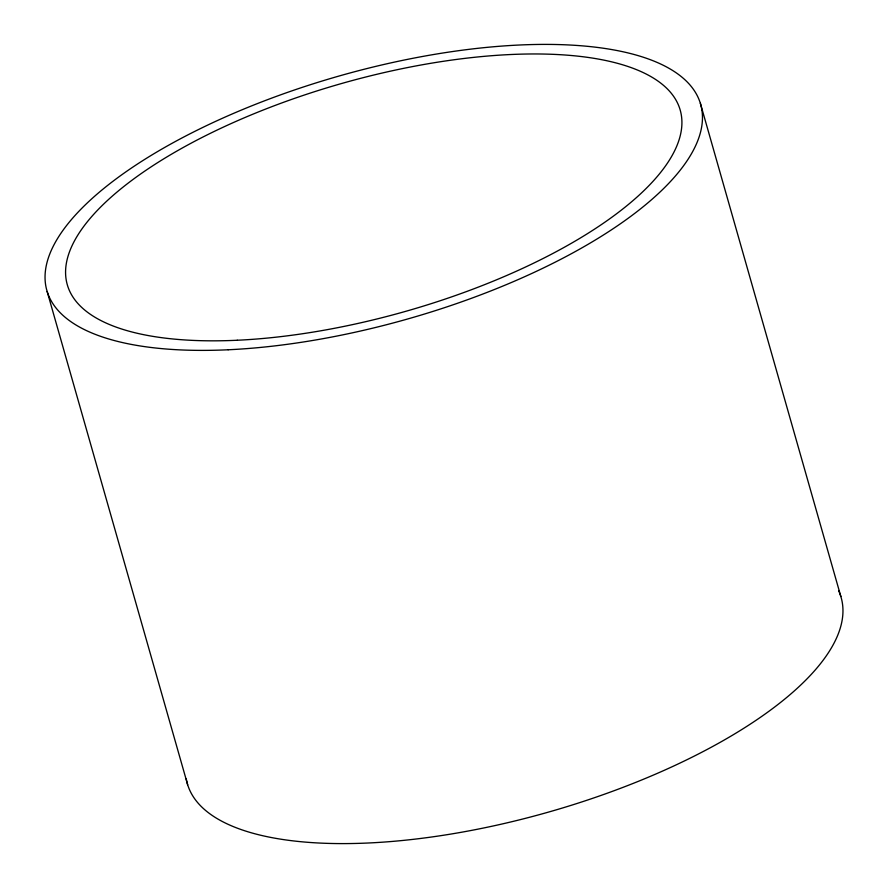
<?xml version="1.0" encoding="UTF-8"?>
<svg xmlns="http://www.w3.org/2000/svg" width="888" height="888" viewBox="0 0 888 888"><rect width="100%" height="100%" fill="white"/><g stroke="black" fill="none" stroke-linecap="round" stroke-linejoin="round"><path stroke-width="1.33" d="M700.355 103.285L840.847 596.503M47.153 291.497L187.646 784.715M838.605 590.653A339.893 126.229 -15.9 0 1 551.592 811.21A339.893 126.229 -15.9 0 1 186.225 778.721M228.161 349.772A339.893 126.229 -15.9 0 0 701.775 109.28A339.893 126.229 -15.9 0 0 191.32 133.122A339.893 126.229 -15.9 0 0 228.161 349.772M237.263 340.248A318.659 118.337 -15.9 0 0 681.274 114.796A318.659 118.337 -15.9 0 0 202.719 137.141A318.659 118.337 -15.9 0 0 237.263 340.248"/></g></svg>
